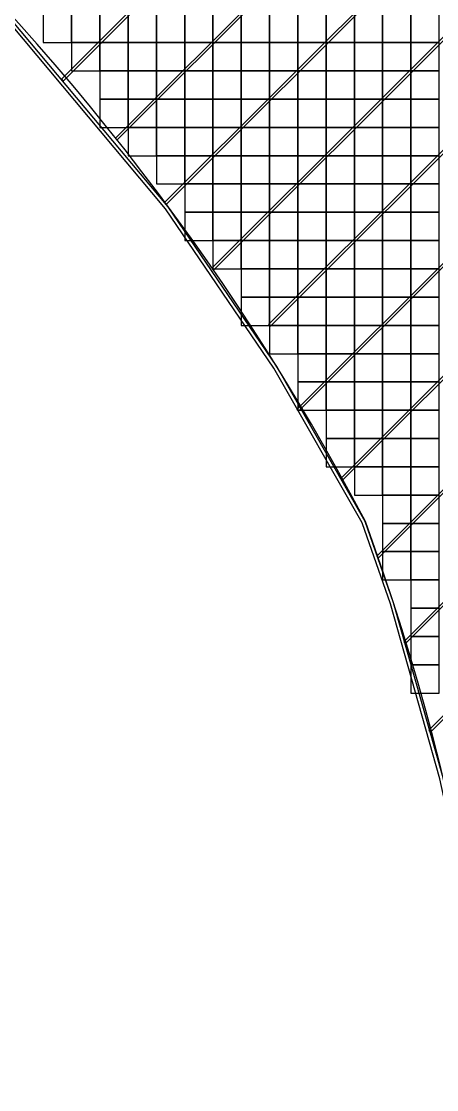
# Model space of a CAD drawing. Extents: x -31693 to 132909863, y -42052423 to 151957.
# Drawn here: x 122658 to 129999, y 70705 to 89591 of the extents above; entities that cross this region are included whole.
import ezdxf

# ---------------------------------------------------------------- set-up
doc = ezdxf.new("R2010")
doc.units = 0
doc.header["$LTSCALE"] = 1000
doc.header["$MEASUREMENT"] = 0
for name, color, linetype in [('500浮箱', 162, 'Continuous'), ('A-G-VISIBLE', 9, 'Continuous'), ('主龙骨', 4, 'Continuous'), ('边梁（14a槽钢', 3, 'Continuous')]:
    doc.layers.add(name, color=color, linetype=linetype)

# ---------------------------------------------------------------- blocks, each defined once
blk = doc.blocks.new('dasd')
at = {"layer": 'A-G-VISIBLE', "linetype": 'Continuous'}
for centre, radius, start, end in [((-132803.822, 42108.688), 57.677, 29.84645, 67.5516), ((-132803.304, 42112.783), 43.061, 27.6831, 69.1971), ((-132804.182, 42118.48), 41.551, 336.2604, 20.1419)]:
    blk.add_arc(centre, radius, start, end, dxfattribs=at)

msp = doc.modelspace()

# ---------------------------------------------------------------- linework, layer by layer
at = {"layer": '500浮箱', "elevation": 2850}
for points in [[(123045, 89216), (123545, 89216), (123545, 89716), (123045, 89716)], [(123545, 89216), (124045, 89216), (124045, 89716), (123545, 89716)], [(124045, 89216), (124545, 89216), (124545, 89716), (124045, 89716)], [(124545, 89216), (125045, 89216), (125045, 89716), (124545, 89716)], [(125045, 89216), (125545, 89216), (125545, 89716), (125045, 89716)], [(125545, 89216), (126045, 89216), (126045, 89716), (125545, 89716)], [(126045, 89216), (126545, 89216), (126545, 89716), (126045, 89716)], [(126545, 89216), (127045, 89216), (127045, 89716), (126545, 89716)], [(127045, 89216), (127545, 89216), (127545, 89716), (127045, 89716)], [(127545, 89216), (128045, 89216), (128045, 89716), (127545, 89716)], [(128045, 89216), (128545, 89216), (128545, 89716), (128045, 89716)], [(128545, 89216), (129045, 89216), (129045, 89716), (128545, 89716)], [(129045, 89216), (129545, 89216), (129545, 89716), (129045, 89716)], [(129545, 89216), (130045, 89216), (130045, 89716), (129545, 89716)], [(123545, 88716), (124045, 88716), (124045, 89216), (123545, 89216)], [(124045, 88716), (124545, 88716), (124545, 89216), (124045, 89216)], [(124545, 88716), (125045, 88716), (125045, 89216), (124545, 89216)], [(125045, 88716), (125545, 88716), (125545, 89216), (125045, 89216)], [(125545, 88716), (126045, 88716), (126045, 89216), (125545, 89216)], [(126045, 88716), (126545, 88716), (126545, 89216), (126045, 89216)], [(126545, 88716), (127045, 88716), (127045, 89216), (126545, 89216)], [(127045, 88716), (127545, 88716), (127545, 89216), (127045, 89216)], [(127545, 88716), (128045, 88716), (128045, 89216), (127545, 89216)], [(128045, 88716), (128545, 88716), (128545, 89216), (128045, 89216)], [(128545, 88716), (129045, 88716), (129045, 89216), (128545, 89216)], [(129045, 88716), (129545, 88716), (129545, 89216), (129045, 89216)], [(129545, 88716), (130045, 88716), (130045, 89216), (129545, 89216)], [(124045, 88216), (124545, 88216), (124545, 88716), (124045, 88716)], [(124545, 88216), (125045, 88216), (125045, 88716), (124545, 88716)], [(125045, 88216), (125545, 88216), (125545, 88716), (125045, 88716)], [(125545, 88216), (126045, 88216), (126045, 88716), (125545, 88716)], [(126045, 88216), (126545, 88216), (126545, 88716), (126045, 88716)], [(126545, 88216), (127045, 88216), (127045, 88716), (126545, 88716)], [(127045, 88216), (127545, 88216), (127545, 88716), (127045, 88716)], [(127545, 88216), (128045, 88216), (128045, 88716), (127545, 88716)], [(128045, 88216), (128545, 88216), (128545, 88716), (128045, 88716)], [(128545, 88216), (129045, 88216), (129045, 88716), (128545, 88716)], [(129045, 88216), (129545, 88216), (129545, 88716), (129045, 88716)], [(129545, 88216), (130045, 88216), (130045, 88716), (129545, 88716)], [(124045, 87716), (124545, 87716), (124545, 88216), (124045, 88216)], [(124545, 87716), (125045, 87716), (125045, 88216), (124545, 88216)], [(125045, 87716), (125545, 87716), (125545, 88216), (125045, 88216)], [(125545, 87716), (126045, 87716), (126045, 88216), (125545, 88216)], [(126045, 87716), (126545, 87716), (126545, 88216), (126045, 88216)], [(126545, 87716), (127045, 87716), (127045, 88216), (126545, 88216)], [(127045, 87716), (127545, 87716), (127545, 88216), (127045, 88216)], [(127545, 87716), (128045, 87716), (128045, 88216), (127545, 88216)], [(128045, 87716), (128545, 87716), (128545, 88216), (128045, 88216)], [(128545, 87716), (129045, 87716), (129045, 88216), (128545, 88216)], [(129045, 87716), (129545, 87716), (129545, 88216), (129045, 88216)], [(129545, 87716), (130045, 87716), (130045, 88216), (129545, 88216)], [(124545, 87216), (125045, 87216), (125045, 87716), (124545, 87716)], [(125045, 87216), (125545, 87216), (125545, 87716), (125045, 87716)], [(125545, 87216), (126045, 87216), (126045, 87716), (125545, 87716)], [(126045, 87216), (126545, 87216), (126545, 87716), (126045, 87716)], [(126545, 87216), (127045, 87216), (127045, 87716), (126545, 87716)], [(127045, 87216), (127545, 87216), (127545, 87716), (127045, 87716)], [(127545, 87216), (128045, 87216), (128045, 87716), (127545, 87716)], [(128045, 87216), (128545, 87216), (128545, 87716), (128045, 87716)], [(128545, 87216), (129045, 87216), (129045, 87716), (128545, 87716)], [(129045, 87216), (129545, 87216), (129545, 87716), (129045, 87716)], [(129545, 87216), (130045, 87216), (130045, 87716), (129545, 87716)], [(125045, 86716), (125545, 86716), (125545, 87216), (125045, 87216)], [(125545, 86716), (126045, 86716), (126045, 87216), (125545, 87216)], [(126045, 86716), (126545, 86716), (126545, 87216), (126045, 87216)], [(126545, 86716), (127045, 86716), (127045, 87216), (126545, 87216)], [(127045, 86716), (127545, 86716), (127545, 87216), (127045, 87216)], [(127545, 86716), (128045, 86716), (128045, 87216), (127545, 87216)], [(128045, 86716), (128545, 86716), (128545, 87216), (128045, 87216)], [(128545, 86716), (129045, 86716), (129045, 87216), (128545, 87216)], [(129045, 86716), (129545, 86716), (129545, 87216), (129045, 87216)], [(129545, 86716), (130045, 86716), (130045, 87216), (129545, 87216)], [(125545, 86216), (126045, 86216), (126045, 86716), (125545, 86716)], [(126045, 86216), (126545, 86216), (126545, 86716), (126045, 86716)], [(126545, 86216), (127045, 86216), (127045, 86716), (126545, 86716)], [(127045, 86216), (127545, 86216), (127545, 86716), (127045, 86716)], [(127545, 86216), (128045, 86216), (128045, 86716), (127545, 86716)], [(128045, 86216), (128545, 86216), (128545, 86716), (128045, 86716)], [(128545, 86216), (129045, 86216), (129045, 86716), (128545, 86716)], [(129045, 86216), (129545, 86216), (129545, 86716), (129045, 86716)], [(129545, 86216), (130045, 86216), (130045, 86716), (129545, 86716)], [(125545, 85716), (126045, 85716), (126045, 86216), (125545, 86216)], [(126045, 85716), (126545, 85716), (126545, 86216), (126045, 86216)], [(126545, 85716), (127045, 85716), (127045, 86216), (126545, 86216)], [(127045, 85716), (127545, 85716), (127545, 86216), (127045, 86216)], [(127545, 85716), (128045, 85716), (128045, 86216), (127545, 86216)], [(128045, 85716), (128545, 85716), (128545, 86216), (128045, 86216)], [(128545, 85716), (129045, 85716), (129045, 86216), (128545, 86216)], [(129045, 85716), (129545, 85716), (129545, 86216), (129045, 86216)], [(129545, 85716), (130045, 85716), (130045, 86216), (129545, 86216)], [(126045, 85216), (126545, 85216), (126545, 85716), (126045, 85716)], [(126545, 85216), (127045, 85216), (127045, 85716), (126545, 85716)], [(127045, 85216), (127545, 85216), (127545, 85716), (127045, 85716)], [(127545, 85216), (128045, 85216), (128045, 85716), (127545, 85716)], [(128045, 85216), (128545, 85216), (128545, 85716), (128045, 85716)], [(128545, 85216), (129045, 85216), (129045, 85716), (128545, 85716)], [(129045, 85216), (129545, 85216), (129545, 85716), (129045, 85716)], [(129545, 85216), (130045, 85216), (130045, 85716), (129545, 85716)], [(126545, 84716), (127045, 84716), (127045, 85216), (126545, 85216)], [(127045, 84716), (127545, 84716), (127545, 85216), (127045, 85216)], [(127545, 84716), (128045, 84716), (128045, 85216), (127545, 85216)], [(128045, 84716), (128545, 84716), (128545, 85216), (128045, 85216)], [(128545, 84716), (129045, 84716), (129045, 85216), (128545, 85216)], [(129045, 84716), (129545, 84716), (129545, 85216), (129045, 85216)], [(129545, 84716), (130045, 84716), (130045, 85216), (129545, 85216)], [(126545, 84216), (127045, 84216), (127045, 84716), (126545, 84716)], [(127045, 84216), (127545, 84216), (127545, 84716), (127045, 84716)], [(127545, 84216), (128045, 84216), (128045, 84716), (127545, 84716)], [(128045, 84216), (128545, 84216), (128545, 84716), (128045, 84716)], [(128545, 84216), (129045, 84216), (129045, 84716), (128545, 84716)], [(129045, 84216), (129545, 84216), (129545, 84716), (129045, 84716)], [(129545, 84216), (130045, 84216), (130045, 84716), (129545, 84716)], [(127045, 83716), (127545, 83716), (127545, 84216), (127045, 84216)], [(127545, 83716), (128045, 83716), (128045, 84216), (127545, 84216)], [(128045, 83716), (128545, 83716), (128545, 84216), (128045, 84216)], [(128545, 83716), (129045, 83716), (129045, 84216), (128545, 84216)], [(129045, 83716), (129545, 83716), (129545, 84216), (129045, 84216)], [(129545, 83716), (130045, 83716), (130045, 84216), (129545, 84216)], [(127545, 83216), (128045, 83216), (128045, 83716), (127545, 83716)], [(128045, 83216), (128545, 83216), (128545, 83716), (128045, 83716)], [(128545, 83216), (129045, 83216), (129045, 83716), (128545, 83716)], [(129045, 83216), (129545, 83216), (129545, 83716), (129045, 83716)], [(129545, 83216), (130045, 83216), (130045, 83716), (129545, 83716)], [(127545, 82716), (128045, 82716), (128045, 83216), (127545, 83216)], [(128045, 82716), (128545, 82716), (128545, 83216), (128045, 83216)], [(128545, 82716), (129045, 82716), (129045, 83216), (128545, 83216)], [(129045, 82716), (129545, 82716), (129545, 83216), (129045, 83216)], [(129545, 82716), (130045, 82716), (130045, 83216), (129545, 83216)], [(128045, 82216), (128545, 82216), (128545, 82716), (128045, 82716)], [(128545, 82216), (129045, 82216), (129045, 82716), (128545, 82716)], [(129045, 82216), (129545, 82216), (129545, 82716), (129045, 82716)], [(129545, 82216), (130045, 82216), (130045, 82716), (129545, 82716)], [(128045, 81716), (128545, 81716), (128545, 82216), (128045, 82216)], [(128545, 81716), (129045, 81716), (129045, 82216), (128545, 82216)], [(129045, 81716), (129545, 81716), (129545, 82216), (129045, 82216)], [(129545, 81716), (130045, 81716), (130045, 82216), (129545, 82216)], [(128545, 81216), (129045, 81216), (129045, 81716), (128545, 81716)], [(129045, 81216), (129545, 81216), (129545, 81716), (129045, 81716)], [(129545, 81216), (130045, 81216), (130045, 81716), (129545, 81716)], [(129045, 80716), (129545, 80716), (129545, 81216), (129045, 81216)], [(129545, 80716), (130045, 80716), (130045, 81216), (129545, 81216)], [(129045, 80216), (129545, 80216), (129545, 80716), (129045, 80716)], [(129545, 80216), (130045, 80216), (130045, 80716), (129545, 80716)], [(129045, 79716), (129545, 79716), (129545, 80216), (129045, 80216)], [(129545, 79716), (130045, 79716), (130045, 80216), (129545, 80216)], [(129545, 79216), (130045, 79216), (130045, 79716), (129545, 79716)], [(129545, 78716), (130045, 78716), (130045, 79216), (129545, 79216)], [(129545, 78216), (130045, 78216), (130045, 78716), (129545, 78716)], [(129545, 77716), (130045, 77716), (130045, 78216), (129545, 78216)]]:
    msp.add_lwpolyline(points, close=True, dxfattribs=at)
at = {"layer": '主龙骨', "elevation": 2850}
for points in [[(131551, 96744), (123365, 88566), (123395, 88536), (131581, 96713)], [(132523, 95716), (124323, 87528), (124353, 87497), (132551, 95683)], [(133471, 94659), (125191, 86388), (125221, 86357), (133499, 94627)], [(134428, 93620), (126029, 85231), (126060, 85201), (134455, 93587)], [(135287, 92480), (127029, 84231), (127060, 84201), (135314, 92446)], [(136159, 91351), (127529, 82731), (127560, 82701), (136185, 91317)], [(137023, 90216), (128319, 81519), (128349, 81489), (137045, 90176)], [(137827, 89019), (128941, 80139), (128971, 80108), (137851, 88983)], [(138622, 87814), (129421, 78623), (129451, 78593), (138646, 87777)], [(139524, 86716), (129863, 77062), (129894, 77032), (139545, 86675)]]:
    msp.add_lwpolyline(points, dxfattribs=at)
at = {"layer": '边梁（14a槽钢', "elevation": 2850}
for points in [[(130401, 57943), (130731, 59714), (130955, 61258), (131169, 63414), (131279, 66237), (131186, 69237), (130874, 72237), (130527, 74317), (130114, 76216), (129237, 79312), (128738, 80751), (127172, 83489), (125255, 86314), (121826, 90404), (119105, 93028), (116116, 95438), (112945, 97560), (108636, 99851), (104880, 101412), (99244, 103478), (92930, 105385), (88229, 106540), (81546, 107805), (76755, 108450)], [(130344, 57955), (130674, 59724), (130897, 61265), (131111, 63418), (131221, 66237), (131128, 69233), (130816, 72229), (130470, 74306), (130058, 76202), (129181, 79295), (128685, 80727), (127123, 83458), (125209, 86279), (121784, 90364), (119067, 92984), (116082, 95391), (112915, 97510), (108611, 99799), (104859, 101358), (99225, 103423), (92914, 105329), (88216, 106483), (81537, 107748), (76749, 108392)]]:
    msp.add_lwpolyline(points, dxfattribs=at)

# ---------------------------------------------------------------- block references
at = {"xscale": 1000, "yscale": 1000, "zscale": 1000}
msp.add_blockref('dasd', (132893911, -42052037, 2850), dxfattribs=at)

doc.saveas('drawing.dxf')
